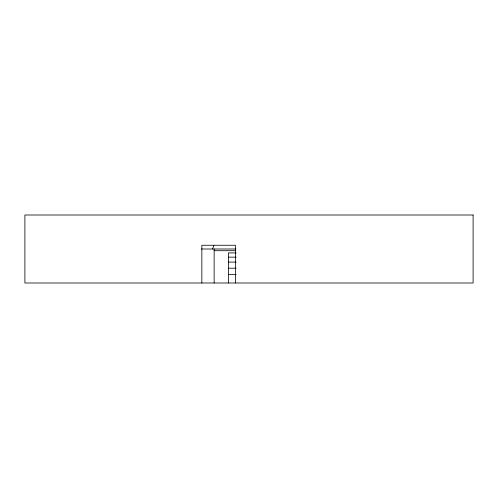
<?xml version="1.0" encoding="UTF-8"?>
<svg xmlns="http://www.w3.org/2000/svg" width="498" height="498" viewBox="0 0 498 498"><rect width="100%" height="100%" fill="white"/><g stroke="black" fill="none" stroke-linecap="round" stroke-linejoin="round"><path stroke-width="0.75" d="M212.472 249L213.941 245.539M201.36 249L235.903 249M214.14 250.699L235.747 250.699M236.127 252.909L228.414 252.909L228.414 282.995M228.414 257.161L236.127 257.161M228.414 262.085L236.127 262.085M228.414 268.204L236.127 268.204M228.414 274.498L236.127 274.498M235.43 282.995L235.43 245.259L201.846 245.259L201.846 282.995M214.14 249L214.14 282.995M473.1 215.005L24.9 215.005L24.9 282.995L473.1 282.995L473.1 215.005"/></g></svg>
